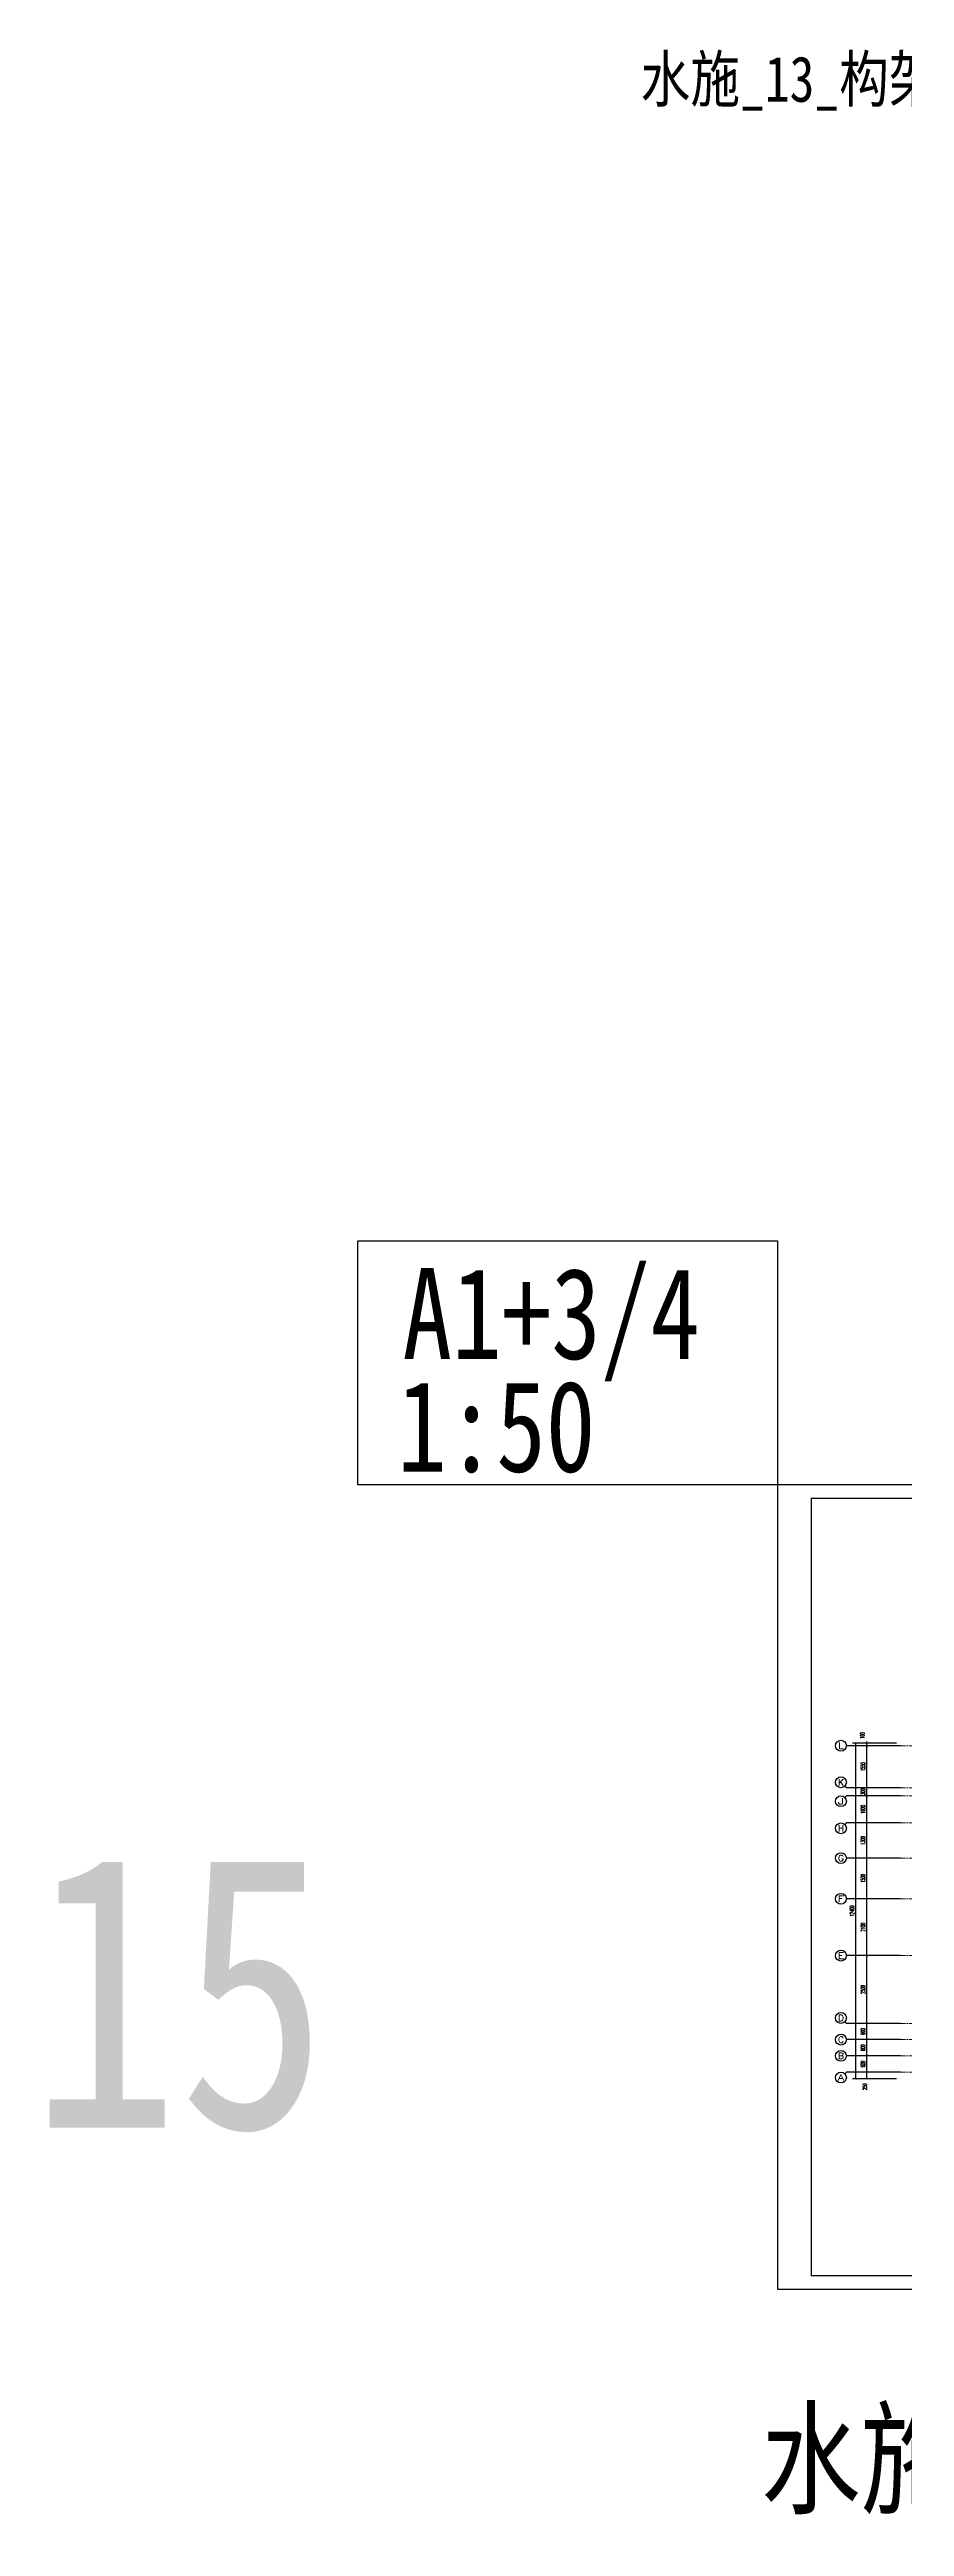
# Model space of a CAD drawing. Extents: x 27938 to 650306, y -92720 to 1524912.
# Drawn here: x 239826 to 271403, y 87033 to 178473 of the extents above; entities that cross this region are included whole.
import ezdxf
from ezdxf.enums import TextEntityAlignment as Align

# ---------------------------------------------------------------- set-up
doc = ezdxf.new("R2010")
doc.units = 0
doc.header["$LTSCALE"] = 1000
doc.header["$MEASUREMENT"] = 0
doc.linetypes.add('DOTE', pattern=[2.42, 2, -0.2, 0.02, -0.2])
for name, color, linetype in [('AXIS', 3, 'Continuous'), ('AXIS_TEXT', 4, 'Continuous'), ('text', 7, 'Continuous'), ('图框', 140, 'Continuous'), ('导图字', 7, 'Continuous')]:
    doc.layers.add(name, color=color, linetype=linetype)
doc.layers.add('DOTE', color=19, linetype='DOTE', lineweight=9)
doc.styles.add('_TCH_AXIS', font='COMPLEX', dxfattribs={"bigfont": 'GBCBIG'})
doc.styles.add('_TCH_DIM_T3', font='SIMPLEX.shx', dxfattribs={"width": 0.494118, "bigfont": 'GBCBIG.shx'})
doc.styles.add('COMPLEX', font='COMPLEX')
doc.styles.add('黑体', font='simhei.ttf')
doc.dimstyles.new('_TCH_ARCH&&50', dxfattribs={"dimtxt": 157.5, "dimasz": 50, "dimexe": 125, "dimexo": 150, "dimgap": 58.75, "dimtad": 1, "dimdec": 0, "dimzin": 0, "dimdsep": 46, "dimtxsty": '_TCH_DIM_T3', "dimblk": 'ARCHTICK', "dimcen": 0.09, "dimclrt": 7, "dimazin": 0, "dimtfac": 1, "dimtdec": 0, "dimtix": 1, "dimtmove": 2, "dimatfit": 3, "dimldrblk": 'ARCHTICK', "dimfxl": 1, "dimtolj": 1, "dimtzin": 0, "dimarcsym": 0})

# ---------------------------------------------------------------- blocks, each defined once
blk = doc.blocks.new('FGDGDRGSDGDG')
at = {"layer": 'DOTE', "linetype": 'DOTE', "ltscale": 0.3}
for p, q in [((488182, 527998), (546982, 527998)), ((488182, 526448), (546982, 526448)), ((488182, 526148), (546982, 526148)), ((488182, 525148), (546982, 525148)), ((488182, 523848), (546982, 523848)), ((488182, 522348), (546982, 522348)), ((488182, 520248), (546982, 520248)), ((488182, 517748), (546982, 517748)), ((488182, 517148), (546982, 517148)), ((488182, 516548), (546982, 516548)), ((488182, 515948), (546982, 515948))]:
    blk.add_line(p, q, dxfattribs=at)
blk = doc.blocks.new('A$C3EFC1732')
at = {"layer": '图框'}
blk.add_lwpolyline([(-10512, -59400), (126150, -59400), (126150, 0), (-10512, 0)], close=True, dxfattribs=at)
at = {"layer": '图框', "const_width": 100}
blk.add_lwpolyline([(-8012, -58400), (125150, -58400), (125150, -1000), (-8012, -1000)], close=True, dxfattribs=at)
blk = doc.blocks.new('_ArchTick')
at = {"color": 0, "linetype": 'ByBlock', "const_width": 0.4}
blk.add_lwpolyline([(-0.5, -0.5), (0.5, 0.5)], dxfattribs=at)
blk = doc.blocks.new('*D563')
at = {"layer": 'AXIS', "color": 0, "lineweight": -2}
for p, q in [((271107, 103806), (269882, 103806)), ((271107, 103556), (269882, 103556)), ((270007, 103556), (270007, 103806))]:
    blk.add_line(p, q, dxfattribs=at)
at = {"layer": 'Defpoints', "color": 0}
for p in [(270007, 103806), (271257, 103806), (271257, 103556)]:
    blk.add_point(p, dxfattribs=at)
at = {"layer": 'AXIS', "color": 0, "lineweight": -2, "xscale": 50, "yscale": 50, "zscale": 50}
for p, rotation in [((270007, 103806), 90), ((270007, 103556), 270)]:
    blk.add_blockref('_ArchTick', p, dxfattribs=dict(at, rotation=rotation))
at = {"layer": 'AXIS', "color": 7, "insert": (269938, 103267), "char_height": 157.5, "attachment_point": 5, "rotation": 90, "style": '_TCH_DIM_T3'}
blk.add_mtext('\\A1;250', dxfattribs=at)
blk = doc.blocks.new('*D564')
at = {"layer": 'AXIS', "color": 0, "lineweight": -2}
for p, q in [((271107, 104406), (269882, 104406)), ((270007, 103806), (270007, 104406)), ((271107, 103806), (269882, 103806))]:
    blk.add_line(p, q, dxfattribs=at)
at = {"layer": 'Defpoints', "color": 0}
for p in [(270007, 104406), (271257, 104406), (271257, 103806)]:
    blk.add_point(p, dxfattribs=at)
at = {"layer": 'AXIS', "color": 0, "lineweight": -2, "xscale": 50, "yscale": 50, "zscale": 50}
for p, rotation in [((270007, 104406), 90), ((270007, 103806), 270)]:
    blk.add_blockref('_ArchTick', p, dxfattribs=dict(at, rotation=rotation))
at = {"layer": 'AXIS', "color": 7, "insert": (269869, 104106), "char_height": 157.5, "attachment_point": 5, "rotation": 90, "style": '_TCH_DIM_T3'}
blk.add_mtext('\\A1;600', dxfattribs=at)
blk = doc.blocks.new('*D565')
at = {"layer": 'AXIS', "color": 0, "lineweight": -2}
for p, q in [((271107, 105006), (269882, 105006)), ((271107, 104406), (269882, 104406)), ((270007, 104406), (270007, 105006))]:
    blk.add_line(p, q, dxfattribs=at)
at = {"layer": 'Defpoints', "color": 0}
for p in [(270007, 105006), (271257, 105006), (271257, 104406)]:
    blk.add_point(p, dxfattribs=at)
at = {"layer": 'AXIS', "color": 0, "lineweight": -2, "xscale": 50, "yscale": 50, "zscale": 50}
for p, rotation in [((270007, 105006), 90), ((270007, 104406), 270)]:
    blk.add_blockref('_ArchTick', p, dxfattribs=dict(at, rotation=rotation))
at = {"layer": 'AXIS', "color": 7, "insert": (269869, 104706), "char_height": 157.5, "attachment_point": 5, "rotation": 90, "style": '_TCH_DIM_T3'}
blk.add_mtext('\\A1;600', dxfattribs=at)
blk = doc.blocks.new('*D566')
at = {"layer": 'AXIS', "color": 0, "lineweight": -2}
for p, q in [((271107, 105606), (269882, 105606)), ((270007, 105006), (270007, 105606)), ((271107, 105006), (269882, 105006))]:
    blk.add_line(p, q, dxfattribs=at)
at = {"layer": 'Defpoints', "color": 0}
for p in [(270007, 105606), (271257, 105606), (271257, 105006)]:
    blk.add_point(p, dxfattribs=at)
at = {"layer": 'AXIS', "color": 0, "lineweight": -2, "xscale": 50, "yscale": 50, "zscale": 50}
for p, rotation in [((270007, 105606), 90), ((270007, 105006), 270)]:
    blk.add_blockref('_ArchTick', p, dxfattribs=dict(at, rotation=rotation))
at = {"layer": 'AXIS', "color": 7, "insert": (269869, 105306), "char_height": 157.5, "attachment_point": 5, "rotation": 90, "style": '_TCH_DIM_T3'}
blk.add_mtext('\\A1;600', dxfattribs=at)
blk = doc.blocks.new('*D567')
at = {"layer": 'AXIS', "color": 0, "lineweight": -2}
for p, q in [((271107, 108106), (269882, 108106)), ((270007, 105606), (270007, 108106)), ((271107, 105606), (269882, 105606))]:
    blk.add_line(p, q, dxfattribs=at)
at = {"layer": 'Defpoints', "color": 0}
for p in [(270007, 108106), (271257, 108106), (271257, 105606)]:
    blk.add_point(p, dxfattribs=at)
at = {"layer": 'AXIS', "color": 0, "lineweight": -2, "xscale": 50, "yscale": 50, "zscale": 50}
for p, rotation in [((270007, 108106), 90), ((270007, 105606), 270)]:
    blk.add_blockref('_ArchTick', p, dxfattribs=dict(at, rotation=rotation))
at = {"layer": 'AXIS', "color": 7, "insert": (269869, 106856), "char_height": 157.5, "attachment_point": 5, "rotation": 90, "style": '_TCH_DIM_T3'}
blk.add_mtext('\\A1;2500', dxfattribs=at)
blk = doc.blocks.new('*D568')
at = {"layer": 'AXIS', "color": 0, "lineweight": -2}
for p, q in [((271107, 110206), (269882, 110206)), ((270007, 108106), (270007, 110206)), ((271107, 108106), (269882, 108106))]:
    blk.add_line(p, q, dxfattribs=at)
at = {"layer": 'Defpoints', "color": 0}
for p in [(270007, 110206), (271257, 110206), (271257, 108106)]:
    blk.add_point(p, dxfattribs=at)
at = {"layer": 'AXIS', "color": 0, "lineweight": -2, "xscale": 50, "yscale": 50, "zscale": 50}
for p, rotation in [((270007, 110206), 90), ((270007, 108106), 270)]:
    blk.add_blockref('_ArchTick', p, dxfattribs=dict(at, rotation=rotation))
at = {"layer": 'AXIS', "color": 7, "insert": (269869, 109156), "char_height": 157.5, "attachment_point": 5, "rotation": 90, "style": '_TCH_DIM_T3'}
blk.add_mtext('\\A1;2100', dxfattribs=at)
blk = doc.blocks.new('*D569')
at = {"layer": 'AXIS', "color": 0, "lineweight": -2}
for p, q in [((271107, 111706), (269882, 111706)), ((270007, 110206), (270007, 111706)), ((271107, 110206), (269882, 110206))]:
    blk.add_line(p, q, dxfattribs=at)
at = {"layer": 'Defpoints', "color": 0}
for p in [(270007, 111706), (271257, 111706), (271257, 110206)]:
    blk.add_point(p, dxfattribs=at)
at = {"layer": 'AXIS', "color": 0, "lineweight": -2, "xscale": 50, "yscale": 50, "zscale": 50}
for p, rotation in [((270007, 111706), 90), ((270007, 110206), 270)]:
    blk.add_blockref('_ArchTick', p, dxfattribs=dict(at, rotation=rotation))
at = {"layer": 'AXIS', "color": 7, "insert": (269869, 110956), "char_height": 157.5, "attachment_point": 5, "rotation": 90, "style": '_TCH_DIM_T3'}
blk.add_mtext('\\A1;1500', dxfattribs=at)
blk = doc.blocks.new('*D570')
at = {"layer": 'AXIS', "color": 0, "lineweight": -2}
for p, q in [((271107, 113006), (269882, 113006)), ((270007, 111706), (270007, 113006)), ((271107, 111706), (269882, 111706))]:
    blk.add_line(p, q, dxfattribs=at)
at = {"layer": 'Defpoints', "color": 0}
for p in [(270007, 113006), (271257, 113006), (271257, 111706)]:
    blk.add_point(p, dxfattribs=at)
at = {"layer": 'AXIS', "color": 0, "lineweight": -2, "xscale": 50, "yscale": 50, "zscale": 50}
for p, rotation in [((270007, 113006), 90), ((270007, 111706), 270)]:
    blk.add_blockref('_ArchTick', p, dxfattribs=dict(at, rotation=rotation))
at = {"layer": 'AXIS', "color": 7, "insert": (269869, 112356), "char_height": 157.5, "attachment_point": 5, "rotation": 90, "style": '_TCH_DIM_T3'}
blk.add_mtext('\\A1;1300', dxfattribs=at)
blk = doc.blocks.new('*D571')
at = {"layer": 'AXIS', "color": 0, "lineweight": -2}
for p, q in [((271107, 114006), (269882, 114006)), ((270007, 113006), (270007, 114006)), ((271107, 113006), (269882, 113006))]:
    blk.add_line(p, q, dxfattribs=at)
at = {"layer": 'Defpoints', "color": 0}
for p in [(270007, 114006), (271257, 114006), (271257, 113006)]:
    blk.add_point(p, dxfattribs=at)
at = {"layer": 'AXIS', "color": 0, "lineweight": -2, "xscale": 50, "yscale": 50, "zscale": 50}
for p, rotation in [((270007, 114006), 90), ((270007, 113006), 270)]:
    blk.add_blockref('_ArchTick', p, dxfattribs=dict(at, rotation=rotation))
at = {"layer": 'AXIS', "color": 7, "insert": (269869, 113506), "char_height": 157.5, "attachment_point": 5, "rotation": 90, "style": '_TCH_DIM_T3'}
blk.add_mtext('\\A1;1000', dxfattribs=at)
blk = doc.blocks.new('*D572')
at = {"layer": 'AXIS', "color": 0, "lineweight": -2}
for p, q in [((271107, 114306), (269882, 114306)), ((270007, 114306), (270007, 114356)), ((270007, 114006), (270007, 114306)), ((271107, 114006), (269882, 114006)), ((270007, 114006), (270007, 113956))]:
    blk.add_line(p, q, dxfattribs=at)
at = {"layer": 'Defpoints', "color": 0}
for p in [(270007, 114306), (271257, 114306), (271257, 114006)]:
    blk.add_point(p, dxfattribs=at)
at = {"layer": 'AXIS', "color": 0, "lineweight": -2, "xscale": 50, "yscale": 50, "zscale": 50}
for p, rotation in [((270007, 114306), 270), ((270007, 114006), 90)]:
    blk.add_blockref('_ArchTick', p, dxfattribs=dict(at, rotation=rotation))
at = {"layer": 'AXIS', "color": 7, "insert": (269869, 114156), "char_height": 157.5, "attachment_point": 5, "rotation": 90, "style": '_TCH_DIM_T3'}
blk.add_mtext('\\A1;300', dxfattribs=at)
blk = doc.blocks.new('*D573')
at = {"layer": 'AXIS', "color": 0, "lineweight": -2}
for p, q in [((271107, 115856), (269882, 115856)), ((270007, 114306), (270007, 115856)), ((271107, 114306), (269882, 114306))]:
    blk.add_line(p, q, dxfattribs=at)
at = {"layer": 'Defpoints', "color": 0}
for p in [(270007, 115856), (271257, 115856), (271257, 114306)]:
    blk.add_point(p, dxfattribs=at)
at = {"layer": 'AXIS', "color": 0, "lineweight": -2, "xscale": 50, "yscale": 50, "zscale": 50}
for p, rotation in [((270007, 115856), 90), ((270007, 114306), 270)]:
    blk.add_blockref('_ArchTick', p, dxfattribs=dict(at, rotation=rotation))
at = {"layer": 'AXIS', "color": 7, "insert": (269869, 115081), "char_height": 157.5, "attachment_point": 5, "rotation": 90, "style": '_TCH_DIM_T3'}
blk.add_mtext('\\A1;1550', dxfattribs=at)
blk = doc.blocks.new('*D574')
at = {"layer": 'AXIS', "color": 0, "lineweight": -2}
for p, q in [((271107, 115956), (269882, 115956)), ((271107, 115856), (269882, 115856)), ((270007, 115956), (270007, 116006)), ((270007, 115856), (270007, 115956)), ((270007, 115856), (270007, 115806))]:
    blk.add_line(p, q, dxfattribs=at)
at = {"layer": 'Defpoints', "color": 0}
for p in [(270007, 115956), (271257, 115956), (271257, 115856)]:
    blk.add_point(p, dxfattribs=at)
at = {"layer": 'AXIS', "color": 0, "lineweight": -2, "xscale": 50, "yscale": 50, "zscale": 50}
for p, rotation in [((270007, 115956), 270), ((270007, 115856), 90)]:
    blk.add_blockref('_ArchTick', p, dxfattribs=dict(at, rotation=rotation))
at = {"layer": 'AXIS', "color": 7, "insert": (269850, 116231), "char_height": 157.5, "attachment_point": 5, "rotation": 90, "style": '_TCH_DIM_T3'}
blk.add_mtext('\\A1;100', dxfattribs=at)
blk = doc.blocks.new('*D575')
at = {"layer": 'AXIS', "color": 0, "lineweight": -2}
for p, q in [((271107, 115956), (269482, 115956)), ((269607, 103556), (269607, 115956)), ((271107, 103556), (269482, 103556))]:
    blk.add_line(p, q, dxfattribs=at)
at = {"layer": 'Defpoints', "color": 0}
for p in [(269607, 115956), (271257, 115956), (271257, 103556)]:
    blk.add_point(p, dxfattribs=at)
at = {"layer": 'AXIS', "color": 0, "lineweight": -2, "xscale": 50, "yscale": 50, "zscale": 50}
for p, rotation in [((269607, 115956), 90), ((269607, 103556), 270)]:
    blk.add_blockref('_ArchTick', p, dxfattribs=dict(at, rotation=rotation))
at = {"layer": 'AXIS', "color": 7, "insert": (269469, 109756), "char_height": 157.5, "attachment_point": 5, "rotation": 90, "style": '_TCH_DIM_T3'}
blk.add_mtext('\\A1;12400', dxfattribs=at)
blk = doc.blocks.new('_AXISO')
blk.add_circle((0, 0), 0.5)
at = {"layer": 'AXIS_TEXT', "style": 'COMPLEX', "width": 1.041667}
blk.add_attdef('A', text='', height=0.56, dxfattribs=at).set_placement((-0.25, -0.28), (0.25, -0.28), align=Align.FIT)

msp = doc.modelspace()

# ---------------------------------------------------------------- linework, layer by layer
at = {"layer": 'AXIS'}
for p, q in [((271256.9, 115855.9), (269256.9, 115855.9)), ((269198.3, 114364.4), (269256.9, 114305.9)), ((271256.9, 114305.9), (269256.9, 114305.9)), ((269198.3, 113947.3), (269256.9, 114005.9)), ((271256.9, 114005.9), (269256.9, 114005.9)), ((269198.3, 112947.3), (269256.9, 113005.9)), ((271256.9, 113005.9), (269256.9, 113005.9)), ((271256.9, 111705.9), (269256.9, 111705.9)), ((271256.9, 110205.9), (269256.9, 110205.9)), ((271256.9, 108105.9), (269256.9, 108105.9)), ((269198.3, 105664.4), (269256.9, 105605.9)), ((271256.9, 105605.9), (269256.9, 105605.9)), ((271256.9, 105005.9), (269256.9, 105005.9)), ((271256.9, 104405.9), (269256.9, 104405.9)), ((269198.3, 103747.3), (269256.9, 103805.9)), ((271256.9, 103805.9), (269256.9, 103805.9))]:
    msp.add_line(p, q, dxfattribs=at)
at = {"layer": '图框', "color": 2}
msp.add_lwpolyline([(266709.8, 125489.4), (251209.8, 125489.4), (251209.8, 134489.4), (266709.8, 134489.4)], close=True, dxfattribs=at)

# ---------------------------------------------------------------- block references
at = {"xscale": 0.5, "yscale": 0.5, "zscale": 0.5}
msp.add_blockref('A$C3EFC1732', (271966, 125489.4), dxfattribs=at)
msp.add_blockref('FGDGDRGSDGDG', (-218065.9, -412142.6))
at = {"layer": 'AXIS'}
ref = msp.add_blockref('_AXISO', (269056.9, 115855.9), dxfattribs=dict(at, xscale=400, yscale=400, zscale=400))
ref.add_attrib('A', 'L', dxfattribs={"layer": 'AXIS_TEXT', "height": 226.3, "style": '_TCH_AXIS', "width": 1.4}).set_placement((268943.7, 115742.7), (269170, 115742.7), align=Align.FIT)
ref = msp.add_blockref('_AXISO', (269056.9, 114505.9), dxfattribs=dict(at, xscale=400, yscale=400, zscale=400))
ref.add_attrib('A', 'K', dxfattribs={"layer": 'AXIS_TEXT', "height": 226.3, "style": '_TCH_AXIS', "width": 1.105263}).set_placement((268943.7, 114392.7), (269170, 114392.7), align=Align.FIT)
ref = msp.add_blockref('_AXISO', (269056.9, 113805.9), dxfattribs=dict(at, xscale=400, yscale=400, zscale=400))
ref.add_attrib('A', 'J', dxfattribs={"layer": 'AXIS_TEXT', "height": 226.3, "style": '_TCH_AXIS', "width": 1.909091}).set_placement((268943.7, 113692.7), (269170, 113692.7), align=Align.FIT)
ref = msp.add_blockref('_AXISO', (269056.9, 112805.9), dxfattribs=dict(at, xscale=400, yscale=400, zscale=400))
ref.add_attrib('A', 'H', dxfattribs={"layer": 'AXIS_TEXT', "height": 226.3, "style": '_TCH_AXIS', "width": 1.05}).set_placement((268943.7, 112692.7), (269170, 112692.7), align=Align.FIT)
ref = msp.add_blockref('_AXISO', (269056.9, 111705.9), dxfattribs=dict(at, xscale=400, yscale=400, zscale=400))
ref.add_attrib('A', 'G', dxfattribs={"layer": 'AXIS_TEXT', "height": 226.3, "style": '_TCH_AXIS', "width": 1.166667}).set_placement((268943.7, 111592.7), (269170, 111592.7), align=Align.FIT)
ref = msp.add_blockref('_AXISO', (269056.9, 110205.9), dxfattribs=dict(at, xscale=400, yscale=400, zscale=400))
ref.add_attrib('A', 'F', dxfattribs={"layer": 'AXIS_TEXT', "height": 226.3, "style": '_TCH_AXIS', "width": 1.3125}).set_placement((268943.7, 110092.7), (269170, 110092.7), align=Align.FIT)
ref = msp.add_blockref('_AXISO', (269056.9, 108105.9), dxfattribs=dict(at, xscale=400, yscale=400, zscale=400))
ref.add_attrib('A', 'E', dxfattribs={"layer": 'AXIS_TEXT', "height": 226.3, "style": '_TCH_AXIS', "width": 1.3125}).set_placement((268943.7, 107992.7), (269170, 107992.7), align=Align.FIT)
ref = msp.add_blockref('_AXISO', (269056.9, 105805.9), dxfattribs=dict(at, xscale=400, yscale=400, zscale=400))
ref.add_attrib('A', 'D', dxfattribs={"layer": 'AXIS_TEXT', "height": 226.3, "style": '_TCH_AXIS', "width": 1.235294}).set_placement((268943.7, 105692.7), (269170, 105692.7), align=Align.FIT)
ref = msp.add_blockref('_AXISO', (269056.9, 105005.9), dxfattribs=dict(at, xscale=400, yscale=400, zscale=400))
ref.add_attrib('A', 'C', dxfattribs={"layer": 'AXIS_TEXT', "height": 226.3, "style": '_TCH_AXIS', "width": 1.4}).set_placement((268943.7, 104892.7), (269170, 104892.7), align=Align.FIT)
ref = msp.add_blockref('_AXISO', (269056.9, 104405.9), dxfattribs=dict(at, xscale=400, yscale=400, zscale=400))
ref.add_attrib('A', 'B', dxfattribs={"layer": 'AXIS_TEXT', "height": 226.3, "style": '_TCH_AXIS', "width": 1.235294}).set_placement((268943.7, 104292.7), (269170, 104292.7), align=Align.FIT)
ref = msp.add_blockref('_AXISO', (269056.9, 103605.9), dxfattribs=dict(at, xscale=400, yscale=400, zscale=400))
ref.add_attrib('A', 'A', dxfattribs={"layer": 'AXIS_TEXT', "height": 226.3, "style": '_TCH_AXIS', "width": 1.166667}).set_placement((268943.7, 103492.7), (269170, 103492.7), align=Align.FIT)

# ---------------------------------------------------------------- texts
at = {"layer": 'text', "color": 1, "style": '黑体', "width": 0.8}
msp.add_text('15', height=10094.18, dxfattribs=at).set_placement((239112.3, 101752.6))
at = {"layer": '图框', "color": 2, "style": '黑体', "width": 0.8}
for s, p in [('A1+3/4', (252861.7, 130130.8)), ('1:50', (252662.5, 125967.7))]:
    msp.add_text(s, height=3364.73, dxfattribs=at).set_placement(p)
at = {"layer": '导图字', "color": 1, "style": '黑体', "width": 0.8}
for s, height, p in [('水施_13_构架层给排水平面图_A1', 1682.363, (261657.3, 176543.3)), ('水施_15_标准层给排水户型大样图_A1+3/4', 3364.726, (266110.1, 87852.5))]:
    msp.add_text(s, height=height, dxfattribs=at).set_placement(p)

# ---------------------------------------------------------------- dimensions: what is measured, and where the dimension line sits
at = {"layer": 'AXIS'}
for base, p1, p2, picture, middle in [((270006.9, 115955.9), (271256.9, 115855.9), (271256.9, 115955.9), '*D574', (269849.9, 116230.9)), ((270006.9, 103805.9), (271256.9, 103555.9), (271256.9, 103805.9), '*D563', (269938, 103266.9))]:
    dim = msp.add_linear_dim(base=base, p1=p1, p2=p2, angle=90, dimstyle='_TCH_ARCH&&50', dxfattribs=at)
    dim.commit()
    dim.dimension.update_dxf_attribs({"geometry": picture, "text_midpoint": middle, "dimtype": 129})
for p1, p2, distance, picture, middle in [((271256.9, 103555.9), (271256.9, 115955.9), 1650, '*D575', (269469.4, 109755.9)), ((271256.9, 114305.9), (271256.9, 115855.9), 1250, '*D573', (269869.4, 115080.9)), ((271256.9, 114005.9), (271256.9, 114305.9), 1250, '*D572', (269869.4, 114155.9)), ((271256.9, 113005.9), (271256.9, 114005.9), 1250, '*D571', (269869.4, 113505.9)), ((271256.9, 111705.9), (271256.9, 113005.9), 1250, '*D570', (269869.4, 112355.9)), ((271256.9, 110205.9), (271256.9, 111705.9), 1250, '*D569', (269869.4, 110955.9)), ((271256.9, 108105.9), (271256.9, 110205.9), 1250, '*D568', (269869.4, 109155.9)), ((271256.9, 105605.9), (271256.9, 108105.9), 1250, '*D567', (269869.4, 106855.9)), ((271256.9, 105005.9), (271256.9, 105605.9), 1250, '*D566', (269869.4, 105305.9)), ((271256.9, 104405.9), (271256.9, 105005.9), 1250, '*D565', (269869.4, 104705.9)), ((271256.9, 103805.9), (271256.9, 104405.9), 1250, '*D564', (269869.4, 104105.9))]:
    dim = msp.add_aligned_dim(p1=p1, p2=p2, distance=distance, dimstyle='_TCH_ARCH&&50', dxfattribs=at)
    dim.commit()
    dim.dimension.update_dxf_attribs({"geometry": picture, "text_midpoint": middle})

doc.saveas('drawing.dxf')
